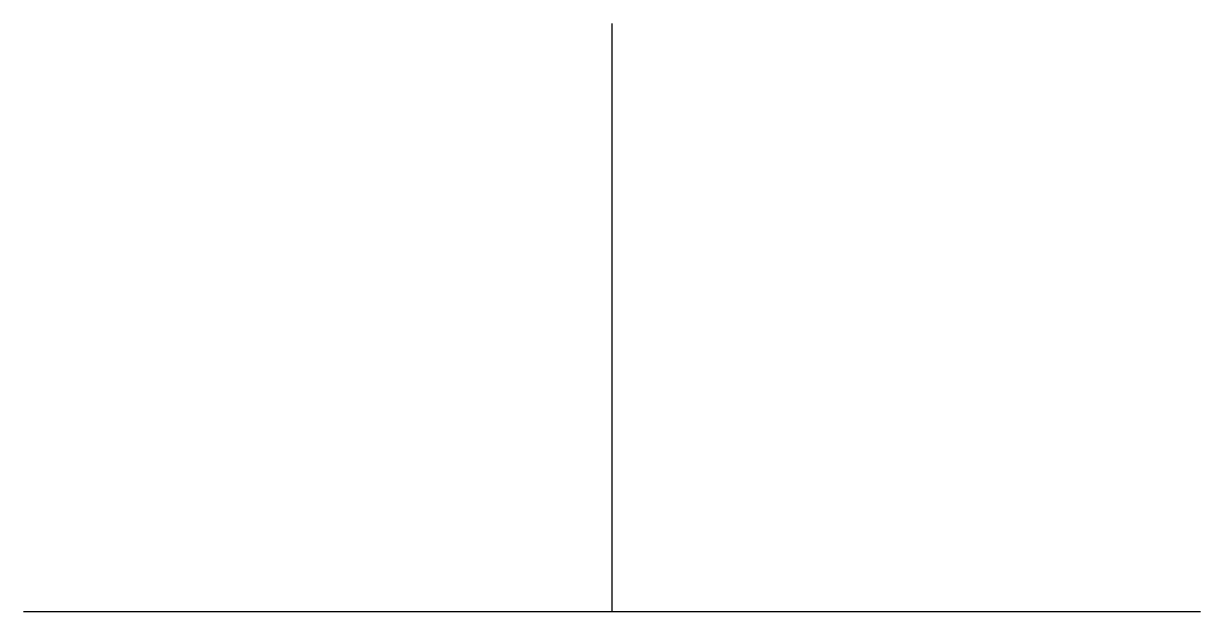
# Model space of a CAD drawing. Header units: metres. Extents: x 0 to 10, y 0 to 5.
import ezdxf

# ---------------------------------------------------------------- set-up
doc = ezdxf.new("R2010")
doc.units = ezdxf.units.M

# ---------------------------------------------------------------- blocks, each defined once
blk = doc.blocks.new('Tee')
for p, q in [((5, 0), (5, 5)), ((0, 0), (10, 0))]:
    blk.add_line(p, q)

msp = doc.modelspace()

# ---------------------------------------------------------------- block references
msp.add_blockref('Tee', (0, 0))

doc.saveas('drawing.dxf')
